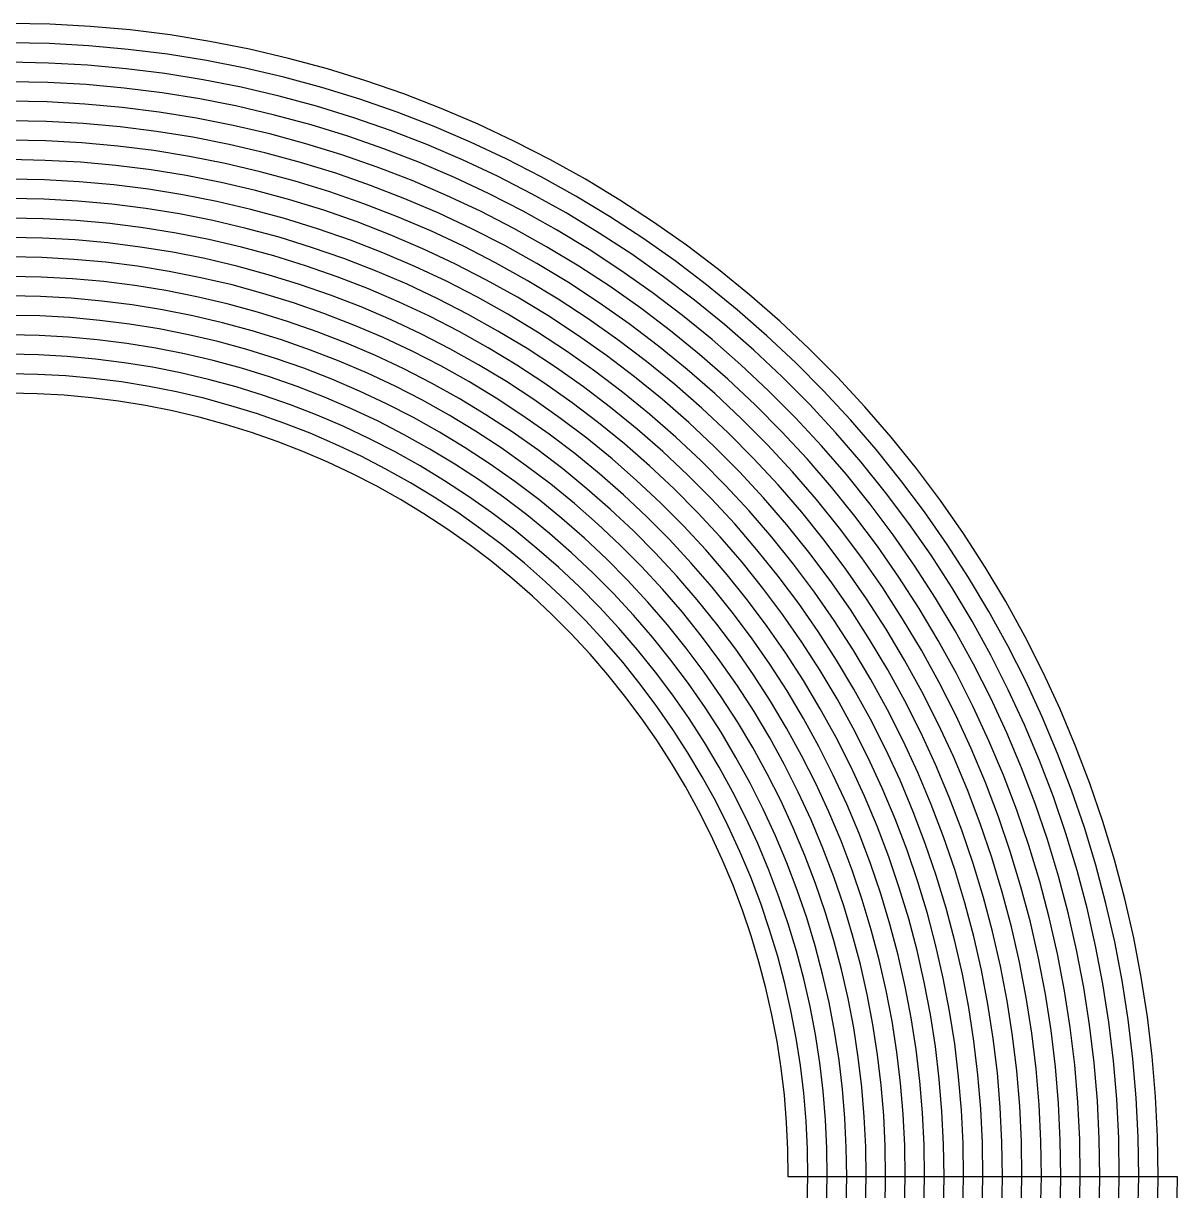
# Model space of a CAD drawing. Header units: metres. Extents: x -29.8 to 30, y -29.9 to 29.6.
# Drawn here: x 0.35 to 30, y -0.36 to 29.62 of the extents above; entities that cross this region are included whole.
import ezdxf

# ---------------------------------------------------------------- set-up
doc = ezdxf.new("R2010")
doc.units = ezdxf.units.M

msp = doc.modelspace()

# ---------------------------------------------------------------- linework, layer by layer
at = {"layer": 'COIL'}
for p, q in [((1.0338, 29.6042), (0, 29.625)), ((2.0661, 29.5473), (1.0338, 29.6042)), ((3.0958, 29.4544), (2.0661, 29.5473)), ((4.1215, 29.3257), (3.0958, 29.4544)), ((1.0164, 29.1045), (0, 29.125)), ((2.0313, 29.0485), (1.0164, 29.1045)), ((5.1419, 29.1613), (4.1215, 29.3257)), ((6.1559, 28.9613), (5.1419, 29.1613)), ((3.0435, 28.9572), (2.0313, 29.0485)), ((4.0519, 28.8306), (3.0435, 28.9572)), ((5.0551, 28.6688), (4.0519, 28.8306)), ((7.1622, 28.7261), (6.1559, 28.9613)), ((0.9989, 28.6048), (0, 28.625)), ((1.9964, 28.5497), (0.9989, 28.6048)), ((2.9913, 28.4599), (1.9964, 28.5497)), ((6.052, 28.4722), (5.0551, 28.6688)), ((8.1596, 28.456), (7.1622, 28.7261)), ((3.9823, 28.3354), (2.9913, 28.4599)), ((4.9683, 28.1764), (3.9823, 28.3354)), ((7.0413, 28.241), (6.052, 28.4722)), ((8.0218, 27.9754), (7.0413, 28.241)), ((9.1469, 28.1513), (8.1596, 28.456)), ((0.9815, 28.1051), (0, 28.125)), ((1.9615, 28.0509), (0.9815, 28.1051)), ((2.939, 27.9626), (1.9615, 28.0509)), ((3.9127, 27.8403), (2.939, 27.9626)), ((5.948, 27.9832), (4.9683, 28.1764)), ((6.9203, 27.7558), (5.948, 27.9832)), ((8.9924, 27.6757), (8.0218, 27.9754)), ((10.1228, 27.8123), (9.1469, 28.1513)), ((0.964, 27.6054), (0, 27.625)), ((1.9266, 27.5522), (0.964, 27.6054)), ((4.8814, 27.684), (3.9127, 27.8403)), ((5.8441, 27.4941), (4.8814, 27.684)), ((7.884, 27.4948), (6.9203, 27.7558)), ((9.9518, 27.3424), (8.9924, 27.6757)), ((11.0863, 27.4395), (10.1228, 27.8123)), ((2.8867, 27.4654), (1.9266, 27.5522)), ((3.8431, 27.3452), (2.8867, 27.4654)), ((4.7946, 27.1916), (3.8431, 27.3452)), ((6.7993, 27.2707), (5.8441, 27.4941)), ((8.8379, 27.2002), (7.884, 27.4948)), ((10.899, 26.9759), (9.9518, 27.3424)), ((12.036, 27.0333), (11.0863, 27.4395)), ((0.9466, 27.1057), (0, 27.125)), ((1.8918, 27.0534), (0.9466, 27.1057)), ((2.8345, 26.9681), (1.8918, 27.0534)), ((5.7401, 27.005), (4.7946, 27.1916)), ((6.6784, 26.7856), (5.7401, 27.005)), ((7.7462, 27.0141), (6.7993, 27.2707)), ((8.6834, 26.7247), (7.7462, 27.0141)), ((9.7808, 26.8726), (8.8379, 27.2002)), ((12.9709, 26.5943), (12.036, 27.0333)), ((3.7735, 26.85), (2.8345, 26.9681)), ((4.7078, 26.6992), (3.7735, 26.85)), ((5.6361, 26.516), (4.7078, 26.6992)), ((7.6084, 26.5335), (6.6784, 26.7856)), ((9.6098, 26.4028), (8.6834, 26.7247)), ((10.7117, 26.5123), (9.7808, 26.8726)), ((11.8326, 26.5766), (10.899, 26.9759)), ((0.9291, 26.606), (0, 26.625)), ((1.8569, 26.5546), (0.9291, 26.606)), ((2.7822, 26.4709), (1.8569, 26.5546)), ((3.7039, 26.3549), (2.7822, 26.4709)), ((6.5574, 26.3004), (5.6361, 26.516)), ((8.5289, 26.2492), (7.6084, 26.5335)), ((10.5244, 26.0487), (9.6098, 26.4028)), ((11.6293, 26.1198), (10.7117, 26.5123)), ((12.7517, 26.1449), (11.8326, 26.5766)), ((13.8898, 26.123), (12.9709, 26.5943)), ((0.9117, 26.1063), (0, 26.125)), ((1.822, 26.0558), (0.9117, 26.1063)), ((4.621, 26.2068), (3.7039, 26.3549)), ((5.5322, 26.0269), (4.621, 26.2068)), ((7.4705, 26.0529), (6.5574, 26.3004)), ((9.4388, 25.9329), (8.5289, 26.2492)), ((12.5325, 25.6955), (11.6293, 26.1198)), ((13.6551, 25.6815), (12.7517, 26.1449)), ((14.7917, 25.6199), (13.8898, 26.123)), ((2.7299, 25.9736), (1.822, 26.0558)), ((3.6344, 25.8598), (2.7299, 25.9736)), ((4.5341, 25.7144), (3.6344, 25.8598)), ((6.4365, 25.8153), (5.5322, 26.0269)), ((7.3327, 25.5722), (6.4365, 25.8153)), ((8.3744, 25.7736), (7.4705, 26.0529)), ((10.3371, 25.5851), (9.4388, 25.9329)), ((11.4259, 25.663), (10.5244, 26.0487)), ((0.8942, 25.6066), (0, 25.625)), ((1.7871, 25.557), (0.8942, 25.6066)), ((2.6777, 25.4763), (1.7871, 25.557)), ((5.4282, 25.5378), (4.5341, 25.7144)), ((6.3155, 25.3301), (5.4282, 25.5378)), ((8.2199, 25.2981), (7.3327, 25.5722)), ((9.2678, 25.4631), (8.3744, 25.7736)), ((11.2225, 25.2062), (10.3371, 25.5851)), ((12.3134, 25.2461), (11.4259, 25.663)), ((13.4204, 25.24), (12.5325, 25.6955)), ((14.5417, 25.1869), (13.6551, 25.6815)), ((15.6753, 25.0857), (14.7917, 25.6199)), ((3.5648, 25.3646), (2.6777, 25.4763)), ((4.4473, 25.222), (3.5648, 25.3646)), ((5.3243, 25.0487), (4.4473, 25.222)), ((7.1949, 25.0916), (6.3155, 25.3301)), ((9.0968, 24.9932), (8.2199, 25.2981)), ((10.1498, 25.1215), (9.2678, 25.4631)), ((12.0942, 24.7967), (11.2225, 25.2062)), ((13.1856, 24.7986), (12.3134, 25.2461)), ((14.2917, 24.7539), (13.4204, 25.24)), ((15.4103, 24.6617), (14.5417, 25.1869)), ((0.8768, 25.1069), (0, 25.125)), ((1.7522, 25.0583), (0.8768, 25.1069)), ((2.6254, 24.9791), (1.7522, 25.0583)), ((3.4952, 24.8695), (2.6254, 24.9791)), ((6.1945, 24.845), (5.3243, 25.0487)), ((8.0653, 24.8226), (7.1949, 25.0916)), ((9.9625, 24.6579), (9.0968, 24.9932)), ((11.0192, 24.7495), (10.1498, 25.1215)), ((16.5397, 24.5211), (15.6753, 25.0857)), ((0.8593, 24.6072), (0, 24.625)), ((1.7174, 24.5595), (0.8593, 24.6072)), ((4.3605, 24.7296), (3.4952, 24.8695)), ((5.2203, 24.5597), (4.3605, 24.7296)), ((7.0571, 24.611), (6.1945, 24.845)), ((7.9108, 24.347), (7.0571, 24.611)), ((8.9258, 24.5234), (8.0653, 24.8226)), ((10.8158, 24.2927), (9.9625, 24.6579)), ((11.875, 24.3473), (11.0192, 24.7495)), ((12.9509, 24.3571), (12.0942, 24.7967)), ((14.0417, 24.3209), (13.1856, 24.7986)), ((15.1454, 24.2377), (14.2917, 24.7539)), ((16.2601, 24.1066), (15.4103, 24.6617)), ((2.5731, 24.4818), (1.7174, 24.5595)), ((3.4256, 24.3743), (2.5731, 24.4818)), ((4.2737, 24.2372), (3.4256, 24.3743)), ((6.0736, 24.3598), (5.2203, 24.5597)), ((6.9193, 24.1303), (6.0736, 24.3598)), ((8.7548, 24.0535), (7.9108, 24.347)), ((9.7752, 24.1943), (8.9258, 24.5234)), ((11.6558, 23.8979), (10.8158, 24.2927)), ((12.7162, 23.9156), (11.875, 24.3473)), ((13.7917, 23.8879), (12.9509, 24.3571)), ((14.8804, 23.8137), (14.0417, 24.3209)), ((17.3837, 23.9267), (16.5397, 24.5211)), ((0.8419, 24.1075), (0, 24.125)), ((1.6825, 24.0607), (0.8419, 24.1075)), ((2.5209, 23.9846), (1.6825, 24.0607)), ((5.1164, 24.0706), (4.2737, 24.2372)), ((5.9526, 23.8747), (5.1164, 24.0706)), ((7.7563, 23.8715), (6.9193, 24.1303)), ((9.5878, 23.7308), (8.7548, 24.0535)), ((10.6124, 23.8359), (9.7752, 24.1943)), ((15.9805, 23.6921), (15.1454, 24.2377)), ((17.0899, 23.5222), (16.2601, 24.1066)), ((3.356, 23.8792), (2.5209, 23.9846)), ((4.1869, 23.7448), (3.356, 23.8792)), ((5.0124, 23.5815), (4.1869, 23.7448)), ((6.7814, 23.6497), (5.9526, 23.8747)), ((8.5838, 23.5837), (7.7563, 23.8715)), ((10.4091, 23.3792), (9.5878, 23.7308)), ((11.4366, 23.4485), (10.6124, 23.8359)), ((12.4814, 23.4741), (11.6558, 23.8979)), ((13.5417, 23.4549), (12.7162, 23.9156)), ((14.6155, 23.3896), (13.7917, 23.8879)), ((15.7009, 23.2775), (14.8804, 23.8137)), ((16.796, 23.1177), (15.9805, 23.6921)), ((18.2065, 23.3032), (17.3837, 23.9267)), ((0.8244, 23.6078), (0, 23.625)), ((1.6476, 23.5619), (0.8244, 23.6078)), ((2.4686, 23.4873), (1.6476, 23.5619)), ((3.2864, 23.3841), (2.4686, 23.4873)), ((5.8317, 23.3895), (5.0124, 23.5815)), ((6.6436, 23.1691), (5.8317, 23.3895)), ((7.6018, 23.396), (6.7814, 23.6497)), ((8.4127, 23.1138), (7.6018, 23.396)), ((9.4005, 23.2672), (8.5838, 23.5837)), ((12.2467, 23.0327), (11.4366, 23.4485)), ((13.2917, 23.0218), (12.4814, 23.4741)), ((14.3505, 22.9656), (13.5417, 23.4549)), ((15.4213, 22.863), (14.6155, 23.3896)), ((17.8986, 22.9092), (17.0899, 23.5222)), ((0.807, 23.1081), (0, 23.125)), ((1.6127, 23.0631), (0.807, 23.1081)), ((4.1, 23.2524), (3.2864, 23.3841)), ((4.9084, 23.0924), (4.1, 23.2524)), ((5.7107, 22.9044), (4.9084, 23.0924)), ((7.4473, 22.9205), (6.6436, 23.1691)), ((9.2132, 22.8036), (8.4127, 23.1138)), ((10.2057, 22.9224), (9.4005, 23.2672)), ((11.2174, 22.9991), (10.4091, 23.3792)), ((16.5021, 22.7132), (15.7009, 23.2775)), ((17.5908, 22.5152), (16.796, 23.1177)), ((19.0069, 22.6515), (18.2065, 23.3032)), ((2.4163, 22.99), (1.6127, 23.0631)), ((3.2168, 22.8889), (2.4163, 22.99)), ((4.0132, 22.76), (3.2168, 22.8889)), ((6.5058, 22.6884), (5.7107, 22.9044)), ((8.2417, 22.644), (7.4473, 22.9205)), ((10.0023, 22.4656), (9.2132, 22.8036)), ((10.9982, 22.5497), (10.2057, 22.9224)), ((12.012, 22.5912), (11.2174, 22.9991)), ((13.0417, 22.5888), (12.2467, 23.0327)), ((14.0855, 22.5416), (13.2917, 23.0218)), ((15.1417, 22.4485), (14.3505, 22.9656)), ((16.2082, 22.3086), (15.4213, 22.863)), ((18.6855, 22.2685), (17.8986, 22.9092)), ((0.7895, 22.6084), (0, 22.625)), ((1.5779, 22.5643), (0.7895, 22.6084)), ((2.3641, 22.4928), (1.5779, 22.5643)), ((3.1472, 22.3938), (2.3641, 22.4928)), ((4.8045, 22.6034), (4.0132, 22.76)), ((5.5897, 22.4192), (4.8045, 22.6034)), ((7.2928, 22.4449), (6.5058, 22.6884)), ((9.0259, 22.34), (8.2417, 22.644)), ((11.7772, 22.1497), (10.9982, 22.5497)), ((12.7917, 22.1558), (12.012, 22.5912)), ((13.8206, 22.1176), (13.0417, 22.5888)), ((14.8621, 22.034), (14.0855, 22.5416)), ((17.283, 22.1212), (16.5021, 22.7132)), ((18.3641, 21.8855), (17.5908, 22.5152)), ((19.784, 21.9723), (19.0069, 22.6515)), ((3.9264, 22.2676), (3.1472, 22.3938)), ((4.7005, 22.1143), (3.9264, 22.2676)), ((6.368, 22.2078), (5.5897, 22.4192)), ((7.1383, 21.9694), (6.368, 22.2078)), ((8.0707, 22.1741), (7.2928, 22.4449)), ((9.799, 22.0088), (9.0259, 22.34)), ((10.7791, 22.1003), (10.0023, 22.4656)), ((15.9143, 21.9041), (15.1417, 22.4485)), ((16.9752, 21.7272), (16.2082, 22.3086)), ((19.4494, 21.6007), (18.6855, 22.2685)), ((0.7721, 22.1087), (0, 22.125)), ((1.543, 22.0656), (0.7721, 22.1087)), ((2.3118, 21.9955), (1.543, 22.0656)), ((3.0777, 21.8987), (2.3118, 21.9955)), ((3.8396, 21.7752), (3.0777, 21.8987)), ((5.4688, 21.9341), (4.7005, 22.1143)), ((6.2302, 21.7272), (5.4688, 21.9341)), ((7.8997, 21.7043), (7.1383, 21.9694)), ((8.8386, 21.8764), (8.0707, 22.1741)), ((10.5599, 21.6509), (9.799, 22.0088)), ((11.5425, 21.7082), (10.7791, 22.1003)), ((12.5417, 21.7228), (11.7772, 22.1497)), ((13.5556, 21.6935), (12.7917, 22.1558)), ((14.5825, 21.6195), (13.8206, 22.1176)), ((15.6204, 21.4996), (14.8621, 22.034)), ((16.6673, 21.3332), (15.9143, 21.9041)), ((18.0427, 21.5024), (17.283, 22.1212)), ((20.5368, 21.2665), (19.784, 21.9723)), ((0.7546, 21.6091), (0, 21.625)), ((1.5081, 21.5668), (0.7546, 21.6091)), ((4.5966, 21.6252), (3.8396, 21.7752)), ((5.3478, 21.4489), (4.5966, 21.6252)), ((6.9838, 21.4939), (6.2302, 21.7272)), ((8.6513, 21.4128), (7.8997, 21.7043)), ((9.5956, 21.5521), (8.8386, 21.8764)), ((11.3077, 21.2668), (10.5599, 21.6509)), ((12.2917, 21.2898), (11.5425, 21.7082)), ((13.2907, 21.2695), (12.5417, 21.7228)), ((14.3029, 21.2049), (13.5556, 21.6935)), ((15.3265, 21.0951), (14.5825, 21.6195)), ((17.7213, 21.1194), (16.9752, 21.7272)), ((19.1148, 21.2292), (18.3641, 21.8855)), ((20.1895, 20.9068), (19.4494, 21.6007)), ((2.2596, 21.4982), (1.5081, 21.5668)), ((3.0081, 21.4035), (2.2596, 21.4982)), ((3.7527, 21.2828), (3.0081, 21.4035)), ((6.0924, 21.2466), (5.3478, 21.4489)), ((7.7287, 21.2344), (6.9838, 21.4939)), ((9.3922, 21.0953), (8.6513, 21.4128)), ((10.3407, 21.2016), (9.5956, 21.5521)), ((13.0257, 20.8455), (12.2917, 21.2898)), ((16.3595, 20.9392), (15.6204, 21.4996)), ((17.3999, 20.7364), (16.6673, 21.3332)), ((18.7803, 20.8576), (18.0427, 21.5024)), ((0.7372, 21.1094), (0, 21.125)), ((1.4732, 21.068), (0.7372, 21.1094)), ((2.2073, 21.001), (1.4732, 21.068)), ((2.9385, 20.9084), (2.2073, 21.001)), ((4.4926, 21.1361), (3.7527, 21.2828)), ((5.2269, 20.9638), (4.4926, 21.1361)), ((6.8293, 21.0183), (6.0924, 21.2466)), ((7.5577, 20.7646), (6.8293, 21.0183)), ((8.464, 20.9492), (7.7287, 21.2344)), ((10.1215, 20.7522), (9.3922, 21.0953)), ((11.073, 20.8253), (10.3407, 21.2016)), ((12.0417, 20.8568), (11.3077, 21.2668)), ((14.0233, 20.7904), (13.2907, 21.2695)), ((15.0326, 20.6906), (14.3029, 21.2049)), ((16.0517, 20.5452), (15.3265, 21.0951)), ((18.4457, 20.486), (17.7213, 21.1194)), ((19.8421, 20.5471), (19.1148, 21.2292)), ((21.2645, 20.5349), (20.5368, 21.2665)), ((3.6659, 20.7904), (2.9385, 20.9084)), ((4.3887, 20.6471), (3.6659, 20.7904)), ((5.9545, 20.7659), (5.2269, 20.9638)), ((6.6748, 20.5428), (5.9545, 20.7659)), ((8.2767, 20.4856), (7.5577, 20.7646)), ((9.1889, 20.6385), (8.464, 20.9492)), ((10.8383, 20.3838), (10.1215, 20.7522)), ((11.7917, 20.4238), (11.073, 20.8253)), ((12.7608, 20.4215), (12.0417, 20.8568)), ((13.7437, 20.3759), (13.0257, 20.8455)), ((14.7387, 20.2861), (14.0233, 20.7904)), ((15.7438, 20.1512), (15.0326, 20.6906)), ((17.0785, 20.3534), (16.3595, 20.9392)), ((18.1111, 20.1145), (17.3999, 20.7364)), ((19.4948, 20.1875), (18.7803, 20.8576)), ((20.9048, 20.1875), (20.1895, 20.9068)), ((0.7197, 20.6097), (0, 20.625)), ((1.4383, 20.5692), (0.7197, 20.6097)), ((2.155, 20.5037), (1.4383, 20.5692)), ((2.8689, 20.4133), (2.155, 20.5037)), ((3.5791, 20.298), (2.8689, 20.4133)), ((5.1059, 20.4786), (4.3887, 20.6471)), ((5.8167, 20.2853), (5.1059, 20.4786)), ((7.3867, 20.2948), (6.6748, 20.5428)), ((8.9855, 20.1817), (8.2767, 20.4856)), ((9.9023, 20.3028), (9.1889, 20.6385)), ((12.4958, 19.9974), (11.7917, 20.4238)), ((13.4641, 19.9614), (12.7608, 20.4215)), ((16.7571, 19.9704), (16.0517, 20.5452)), ((19.1475, 19.8278), (18.4457, 20.486)), ((20.5451, 19.8402), (19.8421, 20.5471)), ((21.9661, 19.7784), (21.2645, 20.5349)), ((0.7023, 20.11), (0, 20.125)), ((1.4035, 20.0704), (0.7023, 20.11)), ((4.2847, 20.158), (3.5791, 20.298)), ((4.9849, 19.9935), (4.2847, 20.158)), ((6.5203, 20.0673), (5.8167, 20.2853)), ((8.0894, 20.022), (7.3867, 20.2948)), ((9.6831, 19.8534), (8.9855, 20.1817)), ((10.6035, 19.9424), (9.9023, 20.3028)), ((11.5417, 19.9908), (10.8383, 20.3838)), ((14.4448, 19.8816), (13.7437, 20.3759)), ((15.436, 19.7572), (14.7387, 20.2861)), ((16.4357, 19.5873), (15.7438, 20.1512)), ((17.7766, 19.7429), (17.0785, 20.3534)), ((18.8002, 19.4681), (18.1111, 20.1145)), ((20.1855, 19.4929), (19.4948, 20.1875)), ((21.5946, 19.4438), (20.9048, 20.1875)), ((2.1028, 20.0065), (1.4035, 20.0704)), ((2.7993, 19.9181), (2.1028, 20.0065)), ((3.4923, 19.8056), (2.7993, 19.9181)), ((4.1808, 19.6689), (3.4923, 19.8056)), ((5.6789, 19.8047), (4.9849, 19.9935)), ((6.3658, 19.5918), (5.6789, 19.8047)), ((7.2157, 19.8249), (6.5203, 20.0673)), ((7.9021, 19.5584), (7.2157, 19.8249)), ((8.7821, 19.725), (8.0894, 20.022)), ((10.3688, 19.5009), (9.6831, 19.8534)), ((11.2917, 19.5577), (10.6035, 19.9424)), ((12.2308, 19.5734), (11.5417, 19.9908)), ((13.1845, 19.5469), (12.4958, 19.9974)), ((14.1509, 19.4771), (13.4641, 19.9614)), ((15.1282, 19.3632), (14.4448, 19.8816)), ((17.442, 19.3713), (16.7571, 19.9704)), ((19.8258, 19.1456), (19.1475, 19.8278)), ((21.223, 19.1093), (20.5451, 19.8402)), ((4.864, 19.5083), (4.1808, 19.6689)), ((5.5411, 19.324), (4.864, 19.5083)), ((7.0447, 19.3551), (6.3658, 19.5918)), ((8.5788, 19.2682), (7.9021, 19.5584)), ((9.4639, 19.404), (8.7821, 19.725)), ((11.0417, 19.1247), (10.3688, 19.5009)), ((11.9659, 19.1494), (11.2917, 19.5577)), ((12.9049, 19.1323), (12.2308, 19.5734)), ((13.857, 19.0726), (13.1845, 19.5469)), ((16.1143, 19.2043), (15.436, 19.7572)), ((17.1074, 18.9997), (16.4357, 19.5873)), ((18.4528, 19.1085), (17.7766, 19.7429)), ((20.8514, 18.7747), (20.1855, 19.4929)), ((22.6409, 18.9979), (21.9661, 19.7784)), ((6.2112, 19.1162), (5.5411, 19.324)), ((7.7148, 19.0948), (7.0447, 19.3551)), ((9.2448, 18.9546), (8.5788, 19.2682)), ((10.1341, 19.0594), (9.4639, 19.404)), ((14.8203, 18.9692), (14.1509, 19.4771)), ((15.7929, 18.8213), (15.1282, 19.3632)), ((16.7729, 18.6282), (16.1143, 19.2043)), ((18.1055, 18.7488), (17.442, 19.3713)), ((19.4661, 18.7982), (18.8002, 19.4681)), ((22.2578, 18.6766), (21.5946, 19.4438)), ((6.8737, 18.8852), (6.2112, 19.1162)), ((8.3754, 18.8114), (7.7148, 19.0948)), ((9.8993, 18.6179), (9.2448, 18.9546)), ((10.7917, 18.6917), (10.1341, 19.0594)), ((11.7009, 18.7254), (11.0417, 19.1247)), ((12.6253, 18.7178), (11.9659, 19.1494)), ((13.5631, 18.6681), (12.9049, 19.1323)), ((14.5125, 18.5752), (13.857, 19.0726)), ((15.4715, 18.4383), (14.8203, 18.9692)), ((17.7582, 18.3891), (17.1074, 18.9997)), ((19.1065, 18.4509), (18.4528, 19.1085)), ((20.4798, 18.4401), (19.8258, 19.1456)), ((21.8748, 18.3552), (21.223, 19.1093)), ((23.2879, 18.1945), (22.6409, 18.9979)), ((7.5275, 18.6312), (6.8737, 18.8852)), ((8.172, 18.3547), (7.5275, 18.6312)), ((9.0256, 18.5052), (8.3754, 18.8114)), ((10.5417, 18.2587), (9.8993, 18.6179)), ((11.436, 18.3013), (10.7917, 18.6917)), ((12.3457, 18.3033), (11.7009, 18.7254)), ((13.2693, 18.2636), (12.6253, 18.7178)), ((14.2047, 18.1812), (13.5631, 18.6681)), ((16.4383, 18.2566), (15.7929, 18.8213)), ((17.4108, 18.0295), (16.7729, 18.6282)), ((18.7468, 18.1036), (18.1055, 18.7488)), ((20.1083, 18.1056), (19.4661, 18.7982)), ((21.4918, 18.0338), (20.8514, 18.7747)), ((22.8939, 17.8867), (22.2578, 18.6766)), ((8.8064, 18.0558), (8.172, 18.3547)), ((9.6646, 18.1765), (9.0256, 18.5052)), ((12.0661, 17.8888), (11.436, 18.3013)), ((12.9754, 17.8591), (12.3457, 18.3033)), ((15.1501, 18.0552), (14.5125, 18.5752)), ((16.1037, 17.885), (15.4715, 18.4383)), ((18.3871, 17.7562), (17.7582, 18.3891)), ((19.7367, 17.771), (19.1065, 18.4509)), ((21.1088, 17.7124), (20.4798, 18.4401)), ((22.4999, 17.5788), (21.8748, 18.3552)), ((9.4299, 17.735), (8.8064, 18.0558)), ((10.2917, 17.8257), (9.6646, 18.1765)), ((11.171, 17.8773), (10.5417, 18.2587)), ((13.8968, 17.7872), (13.2693, 18.2636)), ((14.8288, 17.6722), (14.2047, 18.1812)), ((15.7692, 17.5134), (15.1501, 18.0552)), ((17.0635, 17.6698), (16.4383, 18.2566)), ((18.0275, 17.4089), (17.4108, 18.0295)), ((19.3651, 17.4364), (18.7468, 18.1036)), ((20.7258, 17.391), (20.1083, 18.1056)), ((22.1059, 17.271), (21.4918, 18.0338)), ((23.9065, 17.3691), (23.2879, 18.1945)), ((10.0417, 17.3927), (9.4299, 17.735)), ((10.906, 17.4533), (10.2917, 17.8257)), ((11.7865, 17.4743), (11.171, 17.8773)), ((12.6815, 17.4545), (12.0661, 17.8888)), ((13.589, 17.3931), (12.9754, 17.8591)), ((14.5074, 17.2892), (13.8968, 17.7872)), ((16.7162, 17.3101), (16.1037, 17.885)), ((18.9935, 17.1019), (18.3871, 17.7562)), ((20.3427, 17.0696), (19.7367, 17.771)), ((21.7119, 16.9632), (21.1088, 17.7124)), ((23.5019, 17.0752), (22.8939, 17.8867)), ((10.6411, 17.0293), (10.0417, 17.3927)), ((11.5069, 17.0598), (10.906, 17.4533)), ((12.3876, 17.05), (11.7865, 17.4743)), ((13.2812, 16.9991), (12.6815, 17.4545)), ((14.186, 16.9062), (13.589, 17.3931)), ((15.4346, 17.1419), (14.8288, 17.6722)), ((16.3689, 16.9504), (15.7692, 17.5134)), ((17.6678, 17.0616), (17.0635, 17.6698)), ((18.622, 16.7673), (18.0275, 17.4089)), ((19.9597, 16.7482), (19.3651, 17.4364)), ((21.3179, 16.6554), (20.7258, 17.391)), ((23.0974, 16.7813), (22.4999, 17.5788)), ((15.1, 16.7703), (14.5074, 17.2892)), ((16.0215, 16.5908), (15.4346, 17.1419)), ((17.3081, 16.7143), (16.7162, 17.3101)), ((19.5767, 16.4268), (18.9935, 17.1019)), ((22.6929, 16.4874), (22.1059, 17.271)), ((24.4958, 16.5226), (23.9065, 17.3691)), ((11.2274, 16.6452), (10.6411, 17.0293)), ((12.0937, 16.6455), (11.5069, 17.0598)), ((12.9734, 16.6051), (12.3876, 17.05)), ((13.8646, 16.5232), (13.2812, 16.9991)), ((14.7655, 16.3987), (14.186, 16.9062)), ((16.9484, 16.3669), (16.3689, 16.9504)), ((18.2504, 16.4327), (17.6678, 17.0616)), ((20.9239, 16.3475), (20.3427, 17.0696)), ((22.2884, 16.1935), (21.7119, 16.9632)), ((24.0812, 16.243), (23.5019, 17.0752)), ((11.7998, 16.241), (11.2274, 16.6452)), ((12.6655, 16.2111), (12.0937, 16.6455)), ((13.5432, 16.1401), (12.9734, 16.6051)), ((14.4309, 16.0272), (13.8646, 16.5232)), ((15.6742, 16.2311), (15.1, 16.7703)), ((16.5888, 16.0196), (16.0215, 16.5908)), ((17.8788, 16.0982), (17.3081, 16.7143)), ((19.1937, 16.1054), (18.622, 16.7673)), ((20.5299, 16.0397), (19.9597, 16.7482)), ((21.8839, 15.8996), (21.3179, 16.6554)), ((23.6667, 15.9634), (23.0974, 16.7813)), ((25.0551, 15.6562), (24.4958, 16.5226)), ((12.3577, 15.8171), (11.7998, 16.241)), ((13.2218, 15.7571), (12.6655, 16.2111)), ((15.3269, 15.8714), (14.7655, 16.3987)), ((16.2291, 15.6723), (15.6742, 16.2311)), ((17.5073, 15.7636), (16.9484, 16.3669)), ((18.8106, 15.784), (18.2504, 16.4327)), ((20.1359, 15.7319), (19.5767, 16.4268)), ((21.4794, 15.6057), (20.9239, 16.3475)), ((22.8377, 15.4042), (22.2884, 16.1935)), ((23.2522, 15.6838), (22.6929, 16.4874)), ((24.6311, 15.3912), (24.0812, 16.243)), ((14.0964, 15.6556), (13.5432, 16.1401)), ((14.9795, 15.5118), (14.4309, 16.0272)), ((17.1357, 15.429), (16.5888, 16.0196)), ((18.4276, 15.4626), (17.8788, 16.0982)), ((19.7419, 15.424), (19.1937, 16.1054)), ((21.0749, 15.3118), (20.5299, 16.0397)), ((22.4232, 15.1246), (21.8839, 15.8996)), ((24.2071, 15.1263), (23.6667, 15.9634)), ((12.9004, 15.3741), (12.3577, 15.8171)), ((13.7618, 15.284), (13.2218, 15.7571)), ((14.6322, 15.1521), (14.0964, 15.6556)), ((15.8694, 15.3249), (15.3269, 15.8714)), ((16.7641, 15.0945), (16.2291, 15.6723)), ((18.0446, 15.1412), (17.5073, 15.7636)), ((19.3479, 15.1162), (18.8106, 15.784)), ((20.6704, 15.0179), (20.1359, 15.7319)), ((22.0086, 14.845), (21.4794, 15.6057)), ((23.783, 14.8613), (23.2522, 15.6838)), ((25.5838, 14.7708), (25.0551, 15.6562)), ((13.4272, 14.9124), (12.9004, 15.3741)), ((15.5098, 14.9776), (14.9795, 15.5118)), ((16.3925, 14.7599), (15.8694, 15.3249)), ((17.6616, 14.8198), (17.1357, 15.429)), ((18.9538, 14.8084), (18.4276, 15.4626)), ((20.2659, 14.724), (19.7419, 15.424)), ((21.5941, 14.5654), (21.0749, 15.3118)), ((23.359, 14.5963), (22.8377, 15.4042)), ((25.1508, 14.5208), (24.6311, 15.3912)), ((14.2849, 14.7924), (13.7618, 15.284)), ((15.1501, 14.6303), (14.6322, 15.1521)), ((17.2786, 14.4984), (16.7641, 15.0945)), ((18.5598, 14.5005), (18.0446, 15.1412)), ((19.8614, 14.4301), (19.3479, 15.1162)), ((21.1796, 14.2858), (20.6704, 15.0179)), ((22.935, 14.3314), (22.4232, 15.1246)), ((24.7178, 14.2708), (24.2071, 15.1263)), ((13.9375, 14.4328), (13.4272, 14.9124)), ((14.7904, 14.2829), (14.2849, 14.7924)), ((16.021, 14.4253), (15.5098, 14.9776)), ((16.8955, 14.177), (16.3925, 14.7599)), ((18.1658, 14.1927), (17.6616, 14.8198)), ((19.4569, 14.1362), (18.9538, 14.8084)), ((20.7651, 14.0062), (20.2659, 14.724)), ((22.511, 14.0664), (22.0086, 14.845)), ((24.2848, 14.0208), (23.783, 14.8613)), ((26.0813, 13.8677), (25.5838, 14.7708)), ((14.4308, 13.9356), (13.9375, 14.4328)), ((15.6494, 14.0908), (15.1501, 14.6303)), ((16.5125, 13.8556), (16.021, 14.4253)), ((17.7718, 13.8849), (17.2786, 14.4984)), ((19.0524, 13.8423), (18.5598, 14.5005)), ((20.3506, 13.7266), (19.8614, 14.4301)), ((22.0869, 13.8015), (21.5941, 14.5654)), ((23.8518, 13.7708), (23.359, 14.5963)), ((25.6398, 13.6329), (25.1508, 14.5208)), ((15.2778, 13.7562), (14.7904, 14.2829)), ((17.3778, 13.577), (16.8955, 14.177)), ((18.6478, 13.5485), (18.1658, 14.1927)), ((19.9361, 13.447), (19.4569, 14.1362)), ((21.6629, 13.5365), (21.1796, 14.2858)), ((23.4188, 13.5208), (22.935, 14.3314)), ((25.1983, 13.3982), (24.7178, 14.2708)), ((14.9062, 13.4216), (14.4308, 13.9356)), ((16.1295, 13.5343), (15.6494, 14.0908)), ((16.9838, 13.2692), (16.5125, 13.8556)), ((18.2433, 13.2546), (17.7718, 13.8849)), ((19.5215, 13.1674), (19.0524, 13.8423)), ((21.2389, 13.2715), (20.7651, 14.0062)), ((22.5527, 13.0208), (22.0869, 13.8015)), ((22.9858, 13.2708), (22.511, 14.0664)), ((24.7569, 13.1635), (24.2848, 14.0208)), ((26.5469, 12.9478), (26.0813, 13.8677)), ((15.7465, 13.2129), (15.2778, 13.7562)), ((16.5898, 12.9614), (16.1295, 13.5343)), ((17.8388, 12.9607), (17.3778, 13.577)), ((19.107, 12.8878), (18.6478, 13.5485)), ((20.8149, 13.0066), (20.3506, 13.7266)), ((22.1197, 12.7708), (21.6629, 13.5365)), ((23.8739, 12.694), (23.4188, 13.5208)), ((24.3154, 12.9287), (23.8518, 13.7708)), ((26.0975, 12.7286), (25.6398, 13.6329)), ((15.3634, 12.8915), (14.9062, 13.4216)), ((16.1958, 12.6536), (15.7465, 13.2129)), ((17.4343, 12.6668), (16.9838, 13.2692)), ((18.6925, 12.6082), (18.2433, 13.2546)), ((20.3908, 12.7416), (19.9361, 13.447)), ((21.6867, 12.5208), (21.2389, 13.2715)), ((23.4324, 12.4593), (22.9858, 13.2708)), ((25.6481, 12.5094), (25.1983, 13.3982)), ((17.0298, 12.3729), (16.5898, 12.9614)), ((18.278, 12.3287), (17.8388, 12.9607)), ((19.9668, 12.4767), (19.5215, 13.1674)), ((21.2537, 12.2708), (20.8149, 13.0066)), ((22.991, 12.2245), (22.5527, 13.0208)), ((24.7493, 12.071), (24.3154, 12.9287)), ((25.1987, 12.2902), (24.7569, 13.1635)), ((26.98, 12.0123), (26.5469, 12.9478)), ((15.8018, 12.3457), (15.3634, 12.8915)), ((16.6253, 12.079), (16.1958, 12.6536)), ((17.8635, 12.0491), (17.4343, 12.6668)), ((19.1188, 11.9467), (18.6925, 12.6082)), ((19.5428, 12.2117), (19.107, 12.8878)), ((20.8207, 12.0208), (20.3908, 12.7416)), ((22.5495, 11.9898), (22.1197, 12.7708)), ((24.2999, 11.8519), (23.8739, 12.694)), ((26.5233, 11.8089), (26.0975, 12.7286)), ((16.2208, 11.7851), (15.8018, 12.3457)), ((17.4489, 11.7695), (17.0298, 12.3729)), ((18.6947, 11.6818), (18.278, 12.3287)), ((20.3877, 11.7708), (19.9668, 12.4767)), ((22.108, 11.755), (21.6867, 12.5208)), ((23.8505, 11.6327), (23.4324, 12.4593)), ((26.0665, 11.6056), (25.6481, 12.5094)), ((17.0344, 11.4899), (16.6253, 12.079)), ((18.2707, 11.4168), (17.8635, 12.0491)), ((19.9547, 11.5208), (19.5428, 12.2117)), ((21.2251, 11.2856), (20.8207, 12.0208)), ((21.6666, 11.5203), (21.2537, 12.2708)), ((23.4011, 11.4135), (22.991, 12.2245)), ((25.153, 11.1988), (24.7493, 12.071)), ((25.6097, 11.4022), (25.1987, 12.2902)), ((27.3803, 11.0623), (26.98, 12.0123)), ((16.6199, 11.2103), (16.2208, 11.7851)), ((17.8467, 11.1519), (17.4489, 11.7695)), ((19.5217, 11.2708), (19.1188, 11.9467)), ((20.7836, 11.0508), (20.3877, 11.7708)), ((22.5023, 10.9751), (22.108, 11.755)), ((22.9517, 11.1943), (22.5495, 11.9898)), ((24.6962, 10.9954), (24.2999, 11.8519)), ((26.9167, 10.875), (26.5233, 11.8089)), ((17.4227, 10.8869), (17.0344, 11.4899)), ((18.6556, 10.7708), (18.2707, 11.4168)), ((19.0886, 11.0208), (18.6947, 11.6818)), ((20.3421, 10.8161), (19.9547, 11.5208)), ((22.0529, 10.7559), (21.6666, 11.5203)), ((23.7826, 10.5887), (23.4011, 11.4135)), ((24.2394, 10.7921), (23.8505, 11.6327)), ((25.9895, 10.5004), (25.6097, 11.4022)), ((26.4531, 10.6877), (26.0665, 11.6056)), ((16.9987, 10.6219), (16.6199, 11.2103)), ((18.2226, 10.5208), (17.8467, 11.1519)), ((19.9007, 10.5814), (19.5217, 11.2708)), ((21.6035, 10.5367), (21.2251, 11.2856)), ((23.3259, 10.3853), (22.9517, 11.1943)), ((25.5259, 10.3131), (25.153, 11.1988)), ((17.7896, 10.2708), (17.4227, 10.8869)), ((19.4592, 10.3466), (19.0886, 11.0208)), ((20.7047, 10.0984), (20.3421, 10.8161)), ((21.1541, 10.3176), (20.7836, 11.0508)), ((22.8691, 10.182), (22.5023, 10.9751)), ((25.0623, 10.1258), (24.6962, 10.9954)), ((27.2772, 9.9281), (26.9167, 10.875)), ((27.747, 10.0991), (27.3803, 11.0623)), ((17.3566, 10.0208), (16.9987, 10.6219)), ((18.5762, 9.8772), (18.2226, 10.5208)), ((19.0177, 10.1119), (18.6556, 10.7708)), ((20.2553, 9.8792), (19.9007, 10.5814)), ((21.9555, 9.7752), (21.6035, 10.5367)), ((22.4123, 9.9786), (22.0529, 10.7559)), ((24.1351, 9.7512), (23.7826, 10.5887)), ((24.5987, 9.9385), (24.2394, 10.7921)), ((26.3375, 9.5861), (25.9895, 10.5004)), ((26.8073, 9.7571), (26.4531, 10.6877)), ((18.1348, 9.6424), (17.7896, 10.2708)), ((19.8059, 9.66), (19.4592, 10.3466)), ((21.4988, 9.5719), (21.1541, 10.3176)), ((23.6715, 9.5639), (23.3259, 10.3853)), ((25.8676, 9.4151), (25.5259, 10.3131)), ((17.6933, 9.4077), (17.3566, 10.0208)), ((19.3565, 9.4408), (19.0177, 10.1119)), ((21.042, 9.3685), (20.7047, 10.0984)), ((22.7443, 9.1893), (22.4123, 9.9786)), ((23.2079, 9.3766), (22.8691, 10.182)), ((24.928, 9.073), (24.5987, 9.9385)), ((25.3978, 9.244), (25.0623, 10.1258)), ((27.6044, 8.9692), (27.2772, 9.9281)), ((28.0799, 9.1237), (27.747, 10.0991)), ((18.4577, 9.0024), (18.1348, 9.6424)), ((18.9071, 9.2216), (18.5762, 9.8772)), ((20.1285, 8.9618), (19.8059, 9.66)), ((20.5852, 9.1651), (20.2553, 9.8792)), ((22.2807, 9.002), (21.9555, 9.7752)), ((24.4581, 8.902), (24.1351, 9.7512)), ((27.1289, 8.8147), (26.8073, 9.7571)), ((18.0083, 8.7833), (17.6933, 9.4077)), ((19.6717, 8.7584), (19.3565, 9.4408)), ((21.3536, 8.6274), (21.042, 9.3685)), ((21.8172, 8.8147), (21.4988, 9.5719)), ((23.5184, 8.56), (23.2079, 9.3766)), ((23.9883, 8.731), (23.6715, 9.5639)), ((26.1778, 8.5057), (25.8676, 9.4151)), ((26.6534, 8.6602), (26.3375, 9.5861)), ((18.7581, 8.3517), (18.4577, 9.0024)), ((19.2149, 8.555), (18.9071, 9.2216)), ((20.89, 8.4401), (20.5852, 9.1651)), ((22.5787, 8.218), (22.2807, 9.002)), ((23.0486, 8.389), (22.7443, 9.1893)), ((25.2268, 8.1967), (24.928, 9.073)), ((25.7023, 8.3512), (25.3978, 9.244)), ((28.3786, 8.1374), (28.0799, 9.1237)), ((18.3014, 8.1483), (18.0083, 8.7833)), ((19.9628, 8.0655), (19.6717, 8.7584)), ((20.4264, 8.2528), (20.1285, 8.9618)), ((22.1089, 8.047), (21.8172, 8.8147)), ((24.2757, 7.8877), (23.9883, 8.731)), ((24.7512, 8.0422), (24.4581, 8.902)), ((27.4173, 7.8618), (27.1289, 8.8147)), ((27.898, 7.9996), (27.6044, 8.9692)), ((19.4992, 7.8782), (19.2149, 8.555)), ((21.1692, 7.705), (20.89, 8.4401)), ((21.639, 7.876), (21.3536, 8.6274)), ((23.8002, 7.7332), (23.5184, 8.56)), ((26.4561, 7.5862), (26.1778, 8.5057)), ((26.9367, 7.724), (26.6534, 8.6602)), ((18.572, 7.5036), (18.3014, 8.1483)), ((19.0356, 7.6909), (18.7581, 8.3517)), ((20.6993, 7.5339), (20.4264, 8.2528)), ((22.8491, 7.4241), (22.5787, 8.218)), ((23.3247, 7.5786), (23.0486, 8.389)), ((25.4948, 7.3105), (25.2268, 8.1967)), ((25.9754, 7.4483), (25.7023, 8.3512)), ((28.6426, 7.1414), (28.3786, 8.1374)), ((19.7596, 7.1919), (19.4992, 7.8782)), ((20.2295, 7.3629), (19.9628, 8.0655)), ((21.8981, 7.1151), (21.639, 7.876)), ((22.3736, 7.2696), (22.1089, 8.047)), ((24.5335, 7.0349), (24.2757, 7.8877)), ((25.0142, 7.1727), (24.7512, 8.0422)), ((27.6723, 6.8995), (27.4173, 7.8618)), ((28.1574, 7.0204), (27.898, 7.9996)), ((18.82, 6.8499), (18.572, 7.5036)), ((19.2898, 7.0209), (19.0356, 7.6909)), ((20.947, 6.8061), (20.6993, 7.5339)), ((21.4225, 6.9606), (21.1692, 7.705)), ((23.5723, 6.7592), (23.3247, 7.5786)), ((24.0529, 6.8971), (23.8002, 7.7332)), ((26.702, 6.6576), (26.4561, 7.5862)), ((27.1871, 6.7785), (26.9367, 7.724)), ((20.4715, 6.6516), (20.2295, 7.3629)), ((22.611, 6.4836), (22.3736, 7.2696)), ((23.0916, 6.6214), (22.8491, 7.4241)), ((25.7317, 6.4156), (25.4948, 7.3105)), ((26.2169, 6.5366), (25.9754, 7.4483)), ((19.5204, 6.3426), (19.2898, 7.0209)), ((19.996, 6.4971), (19.7596, 7.1919)), ((21.6497, 6.208), (21.4225, 6.9606)), ((22.1304, 6.3458), (21.8981, 7.1151)), ((24.2763, 6.0528), (24.0529, 6.8971)), ((24.7614, 6.1737), (24.5335, 7.0349)), ((25.2466, 6.2947), (25.0142, 7.1727)), ((27.8935, 5.9289), (27.6723, 6.8995)), ((28.3826, 6.0329), (28.1574, 7.0204)), ((28.8717, 6.1369), (28.6426, 7.1414)), ((19.0449, 6.1881), (18.82, 6.8499)), ((20.6885, 5.9323), (20.4715, 6.6516)), ((21.1691, 6.0701), (20.947, 6.8061)), ((23.306, 5.8108), (23.0916, 6.6214)), ((23.7911, 5.9318), (23.5723, 6.7592)), ((26.9154, 5.721), (26.702, 6.6576)), ((27.4044, 5.825), (27.1871, 6.7785)), ((19.7272, 5.6567), (19.5204, 6.3426)), ((20.2079, 5.7945), (19.996, 6.4971)), ((22.3357, 5.5689), (22.1304, 6.3458)), ((22.8208, 5.6899), (22.611, 6.4836)), ((25.9372, 5.5131), (25.7317, 6.4156)), ((26.4263, 5.6171), (26.2169, 6.5366)), ((19.2466, 5.5189), (19.0449, 6.1881)), ((21.3654, 5.327), (21.1691, 6.0701)), ((21.8505, 5.4479), (21.6497, 6.208)), ((24.47, 5.2013), (24.2763, 6.0528)), ((24.9591, 5.3052), (24.7614, 6.1737)), ((25.4481, 5.4092), (25.2466, 6.2947)), ((28.5731, 5.0382), (28.3826, 6.0329)), ((29.0655, 5.125), (28.8717, 6.1369)), ((20.3951, 5.0851), (20.2079, 5.7945)), ((20.8802, 5.206), (20.6885, 5.9323)), ((23.4918, 4.9933), (23.306, 5.8108)), ((23.9809, 5.0973), (23.7911, 5.9318)), ((27.0959, 4.7777), (26.9154, 5.721)), ((27.5883, 4.8646), (27.4044, 5.825)), ((28.0807, 4.9514), (27.8935, 5.9289)), ((19.4248, 4.8431), (19.2466, 5.5189)), ((19.9099, 4.9641), (19.7272, 5.6567)), ((22.0246, 4.6815), (21.8505, 5.4479)), ((22.5137, 4.7854), (22.3357, 5.5689)), ((23.0028, 4.8894), (22.8208, 5.6899)), ((25.6187, 4.5173), (25.4481, 5.4092)), ((26.1111, 4.6041), (25.9372, 5.5131)), ((26.6035, 4.6909), (26.4263, 5.6171)), ((21.0465, 4.4736), (20.8802, 5.206)), ((21.5355, 4.5775), (21.3654, 5.327)), ((24.1415, 4.2568), (23.9809, 5.0973)), ((24.6339, 4.3436), (24.47, 5.2013)), ((25.1263, 4.4304), (24.9591, 5.3052)), ((29.2239, 4.1072), (29.0655, 5.125)), ((19.5793, 4.1617), (19.4248, 4.8431)), ((20.0683, 4.2657), (19.9099, 4.9641)), ((20.5574, 4.3696), (20.3951, 5.0851)), ((23.1567, 4.0831), (23.0028, 4.8894)), ((23.6491, 4.17), (23.4918, 4.9933)), ((27.7385, 3.8984), (27.5883, 4.8646)), ((28.2336, 3.968), (28.0807, 4.9514)), ((28.7288, 4.0376), (28.5731, 5.0382)), ((21.6794, 3.8227), (21.5355, 4.5775)), ((22.1719, 3.9095), (22.0246, 4.6815)), ((22.6643, 3.9963), (22.5137, 4.7854)), ((25.758, 3.62), (25.6187, 4.5173)), ((26.2531, 3.6896), (26.1111, 4.6041)), ((26.7482, 3.7592), (26.6035, 4.6909)), ((27.2434, 3.8288), (27.0959, 4.7777)), ((20.2022, 3.5622), (20.0683, 4.2657)), ((20.6946, 3.649), (20.5574, 4.3696)), ((21.187, 3.7358), (21.0465, 4.4736)), ((24.2726, 3.4113), (24.1415, 4.2568)), ((24.7677, 3.4809), (24.6339, 4.3436)), ((25.2628, 3.5505), (25.1263, 4.4304)), ((19.7098, 3.4754), (19.5793, 4.1617)), ((22.292, 3.1329), (22.1719, 3.9095)), ((22.7872, 3.2025), (22.6643, 3.9963)), ((23.2823, 3.2721), (23.1567, 4.0831)), ((23.7774, 3.3417), (23.6491, 4.17)), ((27.8549, 2.9277), (27.7385, 3.8984)), ((28.3522, 2.9799), (28.2336, 3.968)), ((28.8494, 3.0322), (28.7288, 4.0376)), ((29.3467, 3.0845), (29.2239, 4.1072)), ((20.8066, 2.9242), (20.6946, 3.649)), ((21.3018, 2.9938), (21.187, 3.7358)), ((21.7969, 3.0634), (21.6794, 3.8227)), ((25.8659, 2.7186), (25.758, 3.62)), ((26.3631, 2.7709), (26.2531, 3.6896)), ((26.8604, 2.8231), (26.7482, 3.7592)), ((27.3576, 2.8754), (27.2434, 3.8288)), ((19.8164, 2.785), (19.7098, 3.4754)), ((20.3115, 2.8546), (20.2022, 3.5622)), ((23.8768, 2.5096), (23.7774, 3.3417)), ((24.3741, 2.5618), (24.2726, 3.4113)), ((24.8713, 2.6141), (24.7677, 3.4809)), ((25.3686, 2.6663), (25.2628, 3.5505)), ((21.8878, 2.3005), (21.7969, 3.0634)), ((22.385, 2.3528), (22.292, 3.1329)), ((22.8823, 2.405), (22.7872, 3.2025)), ((23.3796, 2.4573), (23.2823, 3.2721)), ((28.9349, 2.0233), (28.8494, 3.0322)), ((29.4337, 2.0582), (29.3467, 3.0845)), ((19.8987, 2.0914), (19.8164, 2.785)), ((20.396, 2.1437), (20.3115, 2.8546)), ((20.8932, 2.196), (20.8066, 2.9242)), ((21.3905, 2.2482), (21.3018, 2.9938)), ((25.9422, 1.8141), (25.8659, 2.7186)), ((26.441, 1.8489), (26.3631, 2.7709)), ((26.9398, 1.8838), (26.8604, 2.8231)), ((27.4386, 1.9187), (27.3576, 2.8754)), ((27.9373, 1.9536), (27.8549, 2.9277)), ((28.4361, 1.9884), (28.3522, 2.9799)), ((22.9495, 1.6048), (22.8823, 2.405)), ((23.4483, 1.6397), (23.3796, 2.4573)), ((23.9471, 1.6745), (23.8768, 2.5096)), ((24.4459, 1.7094), (24.3741, 2.5618)), ((24.9446, 1.7443), (24.8713, 2.6141)), ((25.4434, 1.7792), (25.3686, 2.6663)), ((20.4556, 1.4304), (20.396, 2.1437)), ((20.9544, 1.4653), (20.8932, 2.196)), ((21.4532, 1.5002), (21.3905, 2.2482)), ((21.952, 1.535), (21.8878, 2.3005)), ((22.4507, 1.5699), (22.385, 2.3528)), ((19.9568, 1.3955), (19.8987, 2.0914)), ((25.9869, 0.9075), (25.9422, 1.8141)), ((26.4866, 0.9249), (26.441, 1.8489)), ((26.9863, 0.9424), (26.9398, 1.8838)), ((27.486, 0.9598), (27.4386, 1.9187)), ((27.9857, 0.9773), (27.9373, 1.9536)), ((28.4854, 0.9947), (28.4361, 1.9884)), ((28.9851, 1.0122), (28.9349, 2.0233)), ((29.4848, 1.0296), (29.4337, 2.0582)), ((21.4897, 0.7504), (21.4532, 1.5002)), ((21.9894, 0.7679), (21.952, 1.535)), ((22.4891, 0.7853), (22.4507, 1.5699)), ((22.9888, 0.8028), (22.9495, 1.6048)), ((23.4885, 0.8202), (23.4483, 1.6397)), ((23.9882, 0.8377), (23.9471, 1.6745)), ((24.4879, 0.8551), (24.4459, 1.7094)), ((24.9875, 0.8726), (24.9446, 1.7443)), ((25.4872, 0.89), (25.4434, 1.7792)), ((19.9906, 0.6981), (19.9568, 1.3955)), ((20.4903, 0.7155), (20.4556, 1.4304)), ((20.99, 0.733), (20.9544, 1.4653)), ((26, 0), (25.9869, 0.9075)), ((26.5, 0), (26.4866, 0.9249)), ((27, 0), (26.9863, 0.9424)), ((27.5, 0), (27.486, 0.9598)), ((28, 0), (27.9857, 0.9773)), ((28.5, 0), (28.4854, 0.9947)), ((29, 0), (28.9851, 1.0122)), ((29.5, 0), (29.4848, 1.0296)), ((20, 0), (19.9906, 0.6981)), ((20.5, 0), (20.4903, 0.7155)), ((21, 0), (20.99, 0.733)), ((21.5, 0), (21.4897, 0.7504)), ((22, 0), (21.9894, 0.7679)), ((22.5, 0), (22.4891, 0.7853)), ((23, 0), (22.9888, 0.8028)), ((23.5, 0), (23.4885, 0.8202)), ((24, 0), (23.9882, 0.8377)), ((24.5, 0), (24.4879, 0.8551)), ((25, 0), (24.9875, 0.8726)), ((25.5, 0), (25.4872, 0.89)), ((30, 0), (20, 0)), ((20.4847, -0.7153), (20.5, 0)), ((20.9844, -0.7328), (21, 0)), ((21.4841, -0.7502), (21.5, 0)), ((21.9838, -0.7677), (22, 0)), ((22.4835, -0.7851), (22.5, 0)), ((22.9832, -0.8026), (23, 0)), ((23.4829, -0.82), (23.5, 0)), ((23.9826, -0.8375), (24, 0)), ((24.4823, -0.8549), (24.5, 0)), ((24.982, -0.8724), (25, 0)), ((25.4817, -0.8898), (25.5, 0)), ((25.9814, -0.9073), (26, 0)), ((26.4811, -0.9247), (26.5, 0)), ((26.9808, -0.9422), (27, 0)), ((27.4805, -0.9596), (27.5, 0)), ((27.9802, -0.9771), (28, 0)), ((28.4799, -0.9945), (28.5, 0)), ((28.9796, -1.012), (29, 0)), ((29.4793, -1.0294), (29.5, 0)), ((29.9789, -1.0469), (30, 0))]:
    msp.add_line(p, q, dxfattribs=at)

doc.saveas('drawing.dxf')
